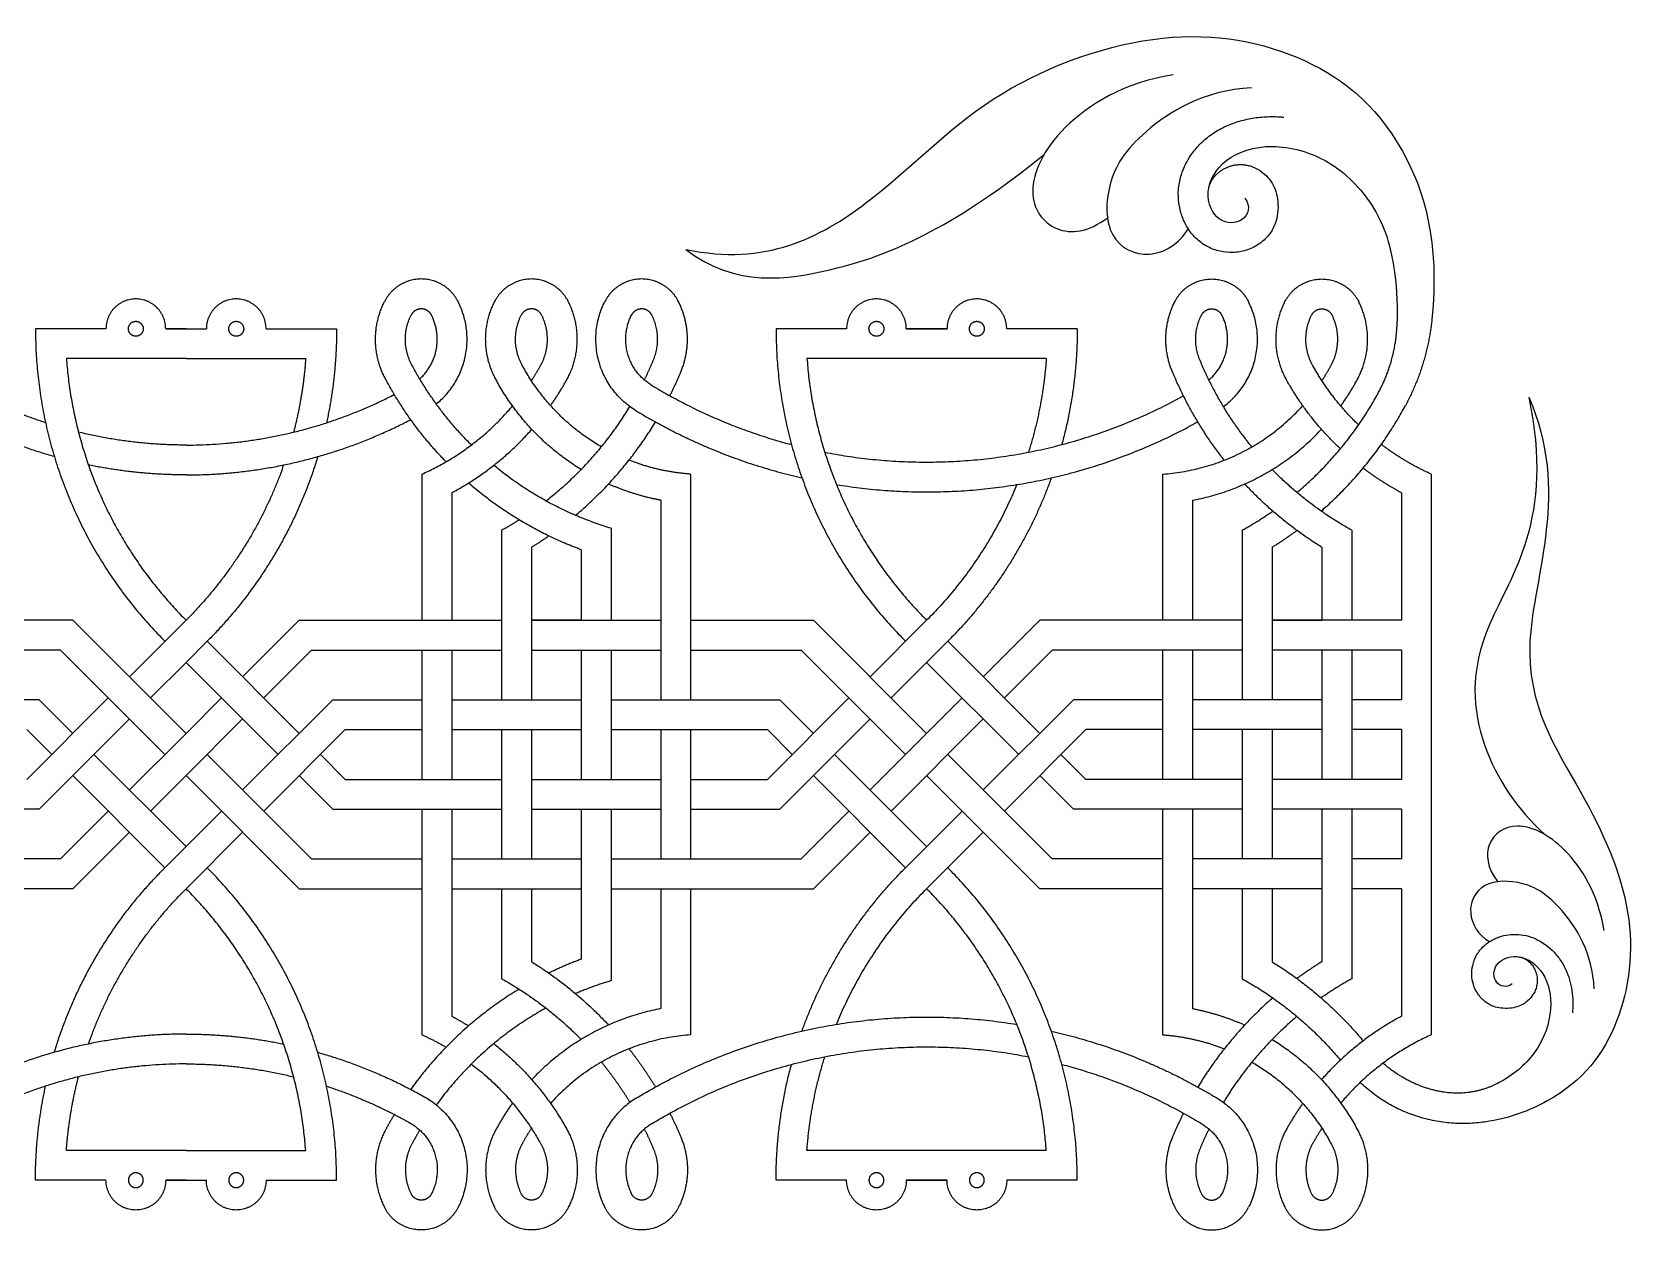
# Model space of a CAD drawing. Header units: millimetres. Extents: x -117 to 119, y -123 to 112.
# Drawn here: x 76.03 to 118.55, y -21.22 to 10.59 of the extents above; entities that cross this region are included whole.
import ezdxf

# ---------------------------------------------------------------- set-up
doc = ezdxf.new("R2010")
doc.units = ezdxf.units.MM
doc.header["$MEASUREMENT"] = 0
doc.layers.add('Layer 03', color=5, linetype='Continuous')

msp = doc.modelspace()

# ---------------------------------------------------------------- linework, layer by layer
at = {"layer": 'Layer 03'}
for p, q in [((80.116, 1.92), (76.94, 1.92)), ((80.116, 1.92), (83.292, 1.92)), ((102.95, 1.92), (96.597, 1.92)), ((86.379, -1.147), (86.379, -5.025)), ((93.51, -1.147), (93.51, -7.138)), ((106.037, -1.147), (106.037, -5.025)), ((113.168, -1.147), (113.168, -16.034)), ((87.172, -1.64), (87.172, -5.025)), ((112.376, -1.64), (112.376, -5.025)), ((92.718, -1.842), (92.718, -7.138)), ((106.83, -1.842), (106.83, -5.025)), ((88.492, -2.635), (88.492, -7.138)), ((91.397, -2.585), (91.397, -5.025)), ((108.15, -2.635), (108.15, -7.138)), ((111.055, -2.635), (111.055, -5.025)), ((89.285, -3.088), (89.285, -7.138)), ((90.605, -3.155), (90.605, -5.025)), ((108.942, -3.088), (108.942, -7.138)), ((110.263, -3.088), (110.263, -5.025)), ((77.111, -5.025), (73.853, -5.025)), ((77.111, -5.025), (80.116, -8.03)), ((83.121, -5.025), (81.619, -6.528)), ((83.121, -5.025), (88.492, -5.025)), ((89.285, -5.025), (92.718, -5.025)), ((93.51, -5.025), (96.769, -5.025)), ((96.769, -5.025), (99.774, -8.03)), ((102.779, -5.025), (101.276, -6.528)), ((108.15, -5.025), (102.779, -5.025)), ((112.376, -5.025), (108.942, -5.025)), ((76.783, -5.817), (73.853, -5.817)), ((76.783, -5.817), (79.556, -8.591)), ((80.676, -5.585), (80.116, -6.146)), ((83.449, -5.817), (82.179, -7.088)), ((83.449, -5.817), (88.492, -5.817)), ((86.379, -5.817), (86.379, -9.251)), ((87.172, -5.817), (87.172, -9.251)), ((89.285, -5.817), (92.718, -5.817)), ((90.605, -5.817), (90.605, -9.251)), ((91.397, -5.817), (91.397, -9.251)), ((93.51, -5.817), (96.44, -5.817)), ((96.44, -5.817), (99.214, -8.591)), ((100.334, -5.585), (98.831, -7.088)), ((103.107, -5.817), (101.837, -7.088)), ((108.15, -5.817), (103.107, -5.817)), ((106.037, -5.817), (106.037, -9.251)), ((106.83, -5.817), (106.83, -9.251)), ((112.376, -5.817), (108.942, -5.817)), ((110.263, -5.817), (110.263, -9.251)), ((111.055, -5.817), (111.055, -9.251)), ((112.376, -5.817), (112.376, -7.138)), ((80.116, -6.146), (79.174, -7.088)), ((80.116, -6.146), (82.561, -8.591)), ((99.774, -6.146), (102.219, -8.591)), ((76.218, -7.138), (71.74, -7.138)), ((81.058, -7.088), (80.116, -8.03)), ((84.014, -7.138), (86.379, -7.138)), ((87.172, -7.138), (90.605, -7.138)), ((91.397, -7.138), (95.876, -7.138)), ((100.716, -7.088), (98.271, -9.533)), ((106.037, -7.138), (103.671, -7.138)), ((110.263, -7.138), (106.83, -7.138)), ((112.376, -7.138), (111.055, -7.138)), ((78.613, -7.648), (76.218, -10.043)), ((81.619, -7.648), (80.116, -9.151)), ((98.271, -7.648), (95.876, -10.043)), ((101.276, -7.648), (98.831, -10.093)), ((75.89, -7.93), (76.551, -8.591)), ((80.116, -8.03), (78.613, -9.533)), ((84.342, -7.93), (82.179, -10.093)), ((84.342, -7.93), (86.379, -7.93)), ((87.172, -7.93), (90.605, -7.93)), ((88.492, -7.93), (88.492, -11.364)), ((89.285, -7.93), (89.285, -11.364)), ((91.397, -7.93), (95.548, -7.93)), ((92.718, -7.93), (92.718, -11.364)), ((93.51, -7.93), (93.51, -11.364)), ((95.548, -7.93), (96.208, -8.591)), ((104, -7.93), (101.837, -10.093)), ((106.037, -7.93), (104, -7.93)), ((110.263, -7.93), (106.83, -7.93)), ((108.15, -7.93), (108.15, -11.364)), ((108.942, -7.93), (108.942, -11.364)), ((112.376, -7.93), (111.055, -7.93)), ((112.376, -7.93), (112.376, -9.251)), ((80.676, -8.591), (83.449, -11.364)), ((100.334, -8.591), (103.107, -11.364)), ((77.111, -9.151), (79.556, -11.596)), ((80.116, -9.151), (79.174, -10.093)), ((80.116, -9.151), (83.121, -12.156)), ((83.121, -9.151), (84.014, -10.043)), ((84.342, -9.251), (88.492, -9.251)), ((89.285, -9.251), (92.718, -9.251)), ((93.51, -9.251), (95.548, -9.251)), ((96.769, -9.151), (99.214, -11.596)), ((99.774, -9.151), (102.779, -12.156)), ((102.779, -9.151), (103.671, -10.043)), ((108.15, -9.251), (104, -9.251)), ((112.376, -9.251), (108.942, -9.251)), ((76.218, -10.043), (73.853, -10.043)), ((78.053, -10.093), (76.783, -11.364)), ((84.014, -10.043), (88.492, -10.043)), ((86.379, -10.043), (86.379, -16.034)), ((87.172, -10.043), (87.172, -15.541)), ((89.285, -10.043), (92.718, -10.043)), ((90.605, -10.043), (90.605, -14.026)), ((91.397, -10.043), (91.397, -14.596)), ((93.51, -10.043), (95.876, -10.043)), ((97.711, -10.093), (96.44, -11.364)), ((108.15, -10.043), (103.671, -10.043)), ((106.037, -10.043), (106.037, -16.034)), ((106.83, -10.043), (106.83, -15.339)), ((112.376, -10.043), (108.942, -10.043)), ((110.263, -10.043), (110.263, -14.093)), ((111.055, -10.043), (111.055, -14.546)), ((112.376, -10.043), (112.376, -11.364)), ((78.613, -10.653), (77.111, -12.156)), ((81.619, -10.653), (80.116, -12.156)), ((98.271, -10.653), (96.769, -12.156)), ((101.276, -10.653), (99.774, -12.156)), ((76.783, -11.364), (71.74, -11.364)), ((83.449, -11.364), (86.379, -11.364)), ((87.172, -11.364), (90.605, -11.364)), ((91.397, -11.364), (96.44, -11.364)), ((106.037, -11.364), (103.107, -11.364)), ((110.263, -11.364), (106.83, -11.364)), ((112.376, -11.364), (111.055, -11.364)), ((77.111, -12.156), (71.74, -12.156)), ((83.121, -12.156), (86.379, -12.156)), ((87.172, -12.156), (90.605, -12.156)), ((88.492, -12.156), (88.492, -14.546)), ((89.285, -12.156), (89.285, -14.093)), ((91.397, -12.156), (96.769, -12.156)), ((92.718, -12.156), (92.718, -15.339)), ((93.51, -12.156), (93.51, -16.034)), ((106.037, -12.156), (102.779, -12.156)), ((110.263, -12.156), (106.83, -12.156)), ((108.15, -12.156), (108.15, -14.546)), ((108.942, -12.156), (108.942, -14.093)), ((112.376, -12.156), (111.055, -12.156)), ((112.376, -12.156), (112.376, -15.541)), ((80.116, -19.102), (76.94, -19.102)), ((80.116, -19.102), (83.292, -19.102)), ((102.95, -19.102), (96.597, -19.102))]:
    msp.add_line(p, q, dxfattribs=at)
for points in [[(77.991, 2.713), (76.119, 2.713)], [(80.116, 2.713), (79.576, 2.713)], [(79.576, 2.713), (80.656, 2.713)], [(80.116, 2.713), (80.656, 2.713)], [(82.241, 2.713), (84.113, 2.713)], [(97.649, 2.713), (95.776, 2.713)], [(100.314, 2.713), (99.234, 2.713)], [(99.234, 2.713), (100.314, 2.713)], [(103.771, 2.713), (101.899, 2.713)], [(80.116, -5.025), (78.613, -6.528)], [(90.605, -5.025), (89.285, -5.025)], [(89.285, -5.025), (90.605, -5.025)], [(99.774, -5.025), (98.271, -6.528)], [(108.942, -5.025), (110.263, -5.025)], [(80.676, -5.585), (83.121, -8.03)], [(100.334, -5.585), (102.779, -8.03)], [(78.053, -7.088), (75.89, -9.251)], [(76.218, -7.138), (77.111, -8.03)], [(84.014, -7.138), (81.619, -9.533)], [(97.711, -7.088), (95.548, -9.251)], [(95.876, -7.138), (96.769, -8.03)], [(103.671, -7.138), (101.276, -9.533)], [(77.671, -8.591), (80.116, -11.036)], [(83.681, -8.591), (84.342, -9.251)], [(97.329, -8.591), (99.774, -11.036)], [(103.339, -8.591), (104, -9.251)], [(81.058, -10.093), (80.116, -11.036)], [(100.716, -10.093), (99.214, -11.596)], [(80.116, -11.036), (79.556, -11.596)], [(77.991, -19.894), (76.119, -19.894)], [(80.116, -19.894), (79.576, -19.894)], [(79.576, -19.894), (80.656, -19.894)], [(80.116, -19.894), (80.656, -19.894)], [(82.241, -19.894), (84.113, -19.894)], [(97.649, -19.894), (95.776, -19.894)], [(99.234, -19.894), (100.314, -19.894)], [(100.314, -19.894), (99.234, -19.894)], [(103.771, -19.894), (101.899, -19.894)]]:
    msp.add_lwpolyline(points, dxfattribs=at)
for points, knots in [([(93.383, 4.822), (95.502, 4.364), (98.43, 5.932), (101.219, 9.027), (105.921, 10.793), (109.751, 10.19), (112.45, 8.136), (113.397, 5.021), (113.183, 2.955)], [0, 0, 0, 0, 9.255411, 18.510823, 27.766234, 37.021645, 46.277057, 53.623328, 53.623328, 53.623328, 53.623328]), ([(108.641, 6.898), (108.713, 6.845), (108.826, 6.744), (108.99, 6.542), (109.145, 6.051), (109.066, 5.593), (108.973, 5.376), (108.829, 5.156), (108.594, 4.939), (108.26, 4.782), (107.909, 4.723), (107.615, 4.75), (107.386, 4.818), (107.217, 4.895), (107.058, 4.996), (106.872, 5.156), (106.723, 5.345), (106.611, 5.552), (106.523, 5.766), (106.456, 6.053), (106.446, 6.411), (106.513, 6.767), (106.634, 7.072), (106.802, 7.355), (107.015, 7.615), (107.3, 7.862), (107.628, 8.06), (107.988, 8.208), (108.372, 8.305), (108.776, 8.351), (109.072, 8.347), (109.231, 8.334), (109.252, 8.332)], [-0.543138, -0.543138, -0.543138, -0.543138, 0, 0.40537, 1.231894, 2.216234, 2.602971, 2.978284, 3.70721, 4.39532, 5.053128, 5.714571, 6.055294, 6.405932, 6.766812, 7.121879, 7.798183, 8.126708, 8.453375, 9.111785, 9.790753, 10.477289, 11.158155, 11.64735, 12.343325, 13.058282, 13.782328, 14.514187, 15.260707, 16.027744, 16.817295, 16.937298, 16.937298, 16.937298, 16.937298]), ([(108.216, 6.184), (108.383, 5.969), (108.25, 5.511), (107.475, 5.484), (107.1, 6.329), (107.617, 7.279), (108.889, 7.695), (110.508, 7.266), (111.695, 6.029), (112.162, 4.797), (112.274, 3.461), (112.263, 2.909)], [0, 0, 0, 0, 2.792633, 5.585266, 8.377899, 11.170532, 13.963165, 16.755798, 19.548431, 22.341065, 23.827701, 23.827701, 23.827701, 23.827701]), ([(115.755, 0.896), (116.861, -1.577), (114.9, -6.127), (117.288, -9.619), (118.673, -12.806), (118.298, -15.817), (116.951, -17.587), (115.261, -18.249), (114.585, -18.349)], [0, 0, 0, 0, 9.255411, 18.510823, 27.766234, 37.021645, 46.277057, 50.573387, 50.573387, 50.573387, 50.573387]), ([(115.85, -14.992), (115.811, -15.045), (115.736, -15.13), (115.586, -15.251), (115.221, -15.366), (114.88, -15.308), (114.719, -15.239), (114.555, -15.132), (114.394, -14.957), (114.277, -14.709), (114.233, -14.448), (114.254, -14.229), (114.304, -14.059), (114.361, -13.933), (114.436, -13.815), (114.555, -13.677), (114.696, -13.566), (114.85, -13.483), (115.009, -13.418), (115.222, -13.367), (115.488, -13.36), (115.753, -13.41), (115.98, -13.5), (116.19, -13.625), (116.384, -13.783), (116.567, -13.995), (116.714, -14.239), (116.824, -14.507), (116.896, -14.792), (116.931, -15.092), (116.927, -15.312), (116.918, -15.431), (116.916, -15.447)], [-0.543138, -0.543138, -0.543138, -0.543138, 0, 0.40537, 1.231894, 2.216234, 2.602971, 2.978284, 3.70721, 4.39532, 5.053128, 5.714571, 6.055294, 6.405932, 6.766812, 7.121879, 7.798183, 8.126708, 8.453375, 9.111785, 9.790753, 10.477289, 11.158155, 11.64735, 12.343325, 13.058282, 13.782328, 14.514187, 15.260707, 16.027744, 16.817295, 16.937298, 16.937298, 16.937298, 16.937298]), ([(115.319, -14.676), (115.16, -14.8), (114.819, -14.701), (114.799, -14.125), (115.427, -13.847), (116.133, -14.23), (116.443, -15.176), (116.124, -16.38), (115.39, -17.084), (114.908, -17.342), (114.758, -17.404)], [0, 0, 0, 0, 2.792633, 5.585266, 8.377899, 11.170532, 13.963165, 16.755798, 19.548431, 20.650657, 20.650657, 20.650657, 20.650657])]:
    msp.add_open_spline(points, degree=3, knots=knots, dxfattribs=at)
for points in [[(106.313, 9.458), (105, 9.248), (103.127, 8.075), (102.323, 6.243), (103.129, 5.169), (104.072, 5.274), (104.574, 5.661)], [(108.398, 9.109), (107.119, 9.048), (105.283, 7.881), (104.52, 6.602), (104.518, 5.045), (105.68, 4.478), (106.489, 4.974), (106.715, 5.371)], [(93.383, 4.822), (94.704, 3.793), (97.537, 4.254), (99.743, 5.11), (101.749, 6.407), (102.892, 7.343)], [(115.755, 0.896), (116.449, -2.334), (114.086, -5.371), (114.354, -8.445), (115.452, -10.052), (116.181, -10.718)], [(117.753, -13.261), (117.597, -12.285), (116.725, -10.893), (115.363, -10.295), (114.565, -10.895), (114.643, -11.596), (114.931, -11.968)], [(117.494, -14.811), (117.449, -13.861), (116.581, -12.496), (115.631, -11.929), (114.473, -11.927), (114.051, -12.791), (114.42, -13.392), (114.715, -13.56)]]:
    msp.add_open_spline(points, degree=3, dxfattribs=at)
for points, weights in [([(107.393, 6.731), (107.937, 7.413), (108.641, 6.898)], [1, 0.721438011804, 1]), ([(107.26, 6.436), (107.289, 6.601), (107.393, 6.731)], [1, 0.969035563968, 1]), ([(85.404, 1.393), (84.865, 2.407), (85.382, 3.433)], [1, 0.887970506365, 1]), ([(86.759, 0.715), (88.141, 1.841), (87.338, 3.433)], [1, 0.779359011586, 1]), ([(88.328, 1.393), (87.789, 2.407), (88.307, 3.433)], [1, 0.887970506365, 1]), ([(90.219, 1.354), (90.793, 2.382), (90.263, 3.433)], [1, 0.883287469254, 1]), ([(92.06, 0.538), (90.308, 1.602), (91.231, 3.433)], [1, 0.734208197415, 1]), ([(93.256, 1.586), (93.645, 2.525), (93.187, 3.433)], [1, 0.909048603831, 1]), ([(106.291, 1.586), (105.903, 2.525), (106.361, 3.433)], [1, 0.909048603831, 1]), ([(107.651, 0.648), (109.161, 1.759), (108.317, 3.433)], [1, 0.763658141875, 1]), ([(109.328, 1.354), (108.755, 2.382), (109.285, 3.433)], [1, 0.883287469254, 1]), ([(111.219, 1.393), (111.758, 2.407), (111.241, 3.433)], [1, 0.887970506365, 1]), ([(86.104, 1.765), (85.757, 2.417), (86.09, 3.076)], [1, 0.887970314048, 1]), ([(86.32, 1.382), (87.118, 2.111), (86.631, 3.076)], [1, 0.796769411308, 1]), ([(89.028, 1.765), (88.682, 2.417), (89.014, 3.076)], [1, 0.887970314048, 1]), ([(89.527, 1.74), (89.896, 2.4), (89.555, 3.076)], [1, 0.883287469254, 1]), ([(92.472, 1.216), (91.345, 1.899), (91.939, 3.076)], [1, 0.734208197421, 1]), ([(92.524, 1.889), (92.774, 2.493), (92.48, 3.076)], [1, 0.909048603831, 1]), ([(107.024, 1.889), (106.774, 2.493), (107.068, 3.076)], [1, 0.909048603831, 1]), ([(107.266, 1.353), (108.111, 2.08), (107.609, 3.076)], [1, 0.787521667461, 1]), ([(110.02, 1.74), (109.652, 2.4), (109.992, 3.076)], [1, 0.883287469254, 1]), ([(110.52, 1.765), (110.866, 2.417), (110.534, 3.076)], [1, 0.887970314048, 1]), ([(76.119, 2.713), (76.119, -2.148), (79.556, -5.585)], [1, 0.923879532511, 1]), ([(84.113, 2.713), (84.113, 1.45), (83.845, 0.217)], [1, 0.994263562126, 1]), ([(95.776, 2.713), (95.776, -2.148), (99.214, -5.585)], [1, 0.923879532511, 1]), ([(103.771, 2.713), (103.771, 1.148), (103.361, -0.362)], [1, 0.991228854931, 1]), ([(111.756, 0.999), (112.243, 1.891), (112.263, 2.908)], [1, 0.971336544341, 1]), ([(113.183, 2.955), (113.057, 1.744), (112.48, 0.671)], [1, 0.981009849712, 1]), ([(76.94, 1.92), (77.235, -2.144), (80.116, -5.025)], [1, 0.93713640246, 1]), ([(83.292, 1.92), (83.22, 0.93), (82.971, -0.032)], [1, 0.995906859991, 1]), ([(87.689, -0.372), (86.735, 0.577), (86.104, 1.765)], [1, 0.988804932062, 1]), ([(91.141, -0.422), (89.771, 0.368), (89.028, 1.765)], [1, 0.961206943573, 1]), ([(89.283, 1.335), (89.412, 1.533), (89.527, 1.74)], [1, 0.999392380826, 1]), ([(92.28, 1.349), (92.411, 1.615), (92.524, 1.889)], [1, 0.999480511243, 1]), ([(96.597, 1.92), (96.892, -2.144), (99.774, -5.025)], [1, 0.93713640246, 1]), ([(102.95, 1.92), (102.858, 0.65), (102.477, -0.565)], [1, 0.993296342604, 1]), ([(108.407, -0.422), (107.544, 0.631), (107.024, 1.889)], [1, 0.989229306333, 1]), ([(111.237, 0.159), (110.511, 0.859), (110.02, 1.74)], [1, 0.989154650411, 1]), ([(110.263, 1.331), (110.401, 1.542), (110.52, 1.765)], [1, 0.998955305089, 1]), ([(87.017, -0.819), (86.053, 0.172), (85.404, 1.393)], [1, 0.990007237091, 1]), ([(90.605, -1.026), (89.137, -0.127), (88.328, 1.393)], [1, 0.964678737076, 1]), ([(89.791, 0.673), (90.023, 1.002), (90.219, 1.354)], [1, 0.998592102789, 1]), ([(92.958, 0.933), (93.119, 1.254), (93.256, 1.586)], [1, 0.99935574038, 1]), ([(107.674, -0.776), (106.82, 0.309), (106.291, 1.586)], [1, 0.990580465428, 1]), ([(110.755, -0.476), (109.9, 0.329), (109.328, 1.354)], [1, 0.988235462794, 1]), ([(110.765, 0.663), (111.017, 1.013), (111.219, 1.393)], [1, 0.997673510243, 1]), ([(76.387, 0.217), (75.229, 0.594), (74.17, 1.194)], [1, 0.994932401514, 1]), ([(80.116, -0.375), (83.043, -0.375), (85.644, 0.968)], [1, 0.971733908631, 1]), ([(92.472, 1.216), (94.215, 0.158), (96.186, -0.362)], [1, 0.989670225304, 1]), ([(97.071, -0.565), (102.103, -1.549), (106.589, 0.933)], [1, 0.939598946447, 1]), ([(109.603, -1.634), (110.927, -0.52), (111.756, 0.999)], [1, 0.982773187093, 1]), ([(76.62, -0.682), (75.128, -0.26), (73.779, 0.505)], [1, 0.992785496083, 1]), ([(86.379, -1.147), (87.787, -0.515), (88.783, 0.663)], [1, 0.975157693019, 1]), ([(89.669, -1.857), (91.015, -0.811), (91.897, 0.648)], [1, 0.983271529, 1]), ([(92.06, 0.538), (94.118, -0.71), (96.464, -1.246)], [1, 0.987150971186, 1]), ([(106.037, -1.147), (108.266, -0.991), (109.757, 0.673)], [1, 0.926794246676, 1]), ([(110.245, -2.128), (111.617, -0.932), (112.48, 0.671)], [1, 0.983813665481, 1]), ([(80.116, -1.167), (83.279, -1.167), (86.08, 0.302)], [1, 0.970975221881, 1]), ([(87.172, -1.64), (88.385, -0.991), (89.294, 0.043)], [1, 0.983931052306, 1]), ([(90.454, -2.241), (91.72, -1.176), (92.576, 0.24)], [1, 0.986574066629, 1]), ([(97.381, -1.425), (102.465, -2.254), (106.972, 0.24)], [1, 0.944902591081, 1]), ([(106.83, -1.842), (108.856, -1.456), (110.263, 0.052)], [1, 0.95042443341, 1]), ([(80.116, -0.375), (78.668, -0.375), (77.261, -0.032)], [1, 0.992851899388, 1]), ([(113.168, -1.147), (112.46, -0.829), (111.842, -0.359)], [1, 0.993529125477, 1]), ([(83.612, -0.682), (82.759, -3.502), (80.676, -5.585)], [1, 0.969904726423, 1]), ([(93.51, -1.147), (92.663, -1.087), (91.873, -0.776)], [1, 0.988340369467, 1]), ([(80.116, -1.167), (78.807, -1.167), (77.526, -0.903)], [1, 0.994846451147, 1]), ([(82.706, -0.903), (81.881, -3.26), (80.116, -5.025)], [1, 0.974945434383, 1]), ([(91.397, -2.585), (89.672, -2.064), (88.285, -0.913)], [1, 0.980171233777, 1]), ([(103.083, -1.246), (102.195, -3.724), (100.334, -5.585)], [1, 0.975754113451, 1]), ([(111.055, -2.635), (109.881, -1.982), (108.942, -1.021)], [1, 0.98950861397, 1]), ([(112.376, -1.64), (111.842, -1.355), (111.359, -0.988)], [1, 0.996823886938, 1]), ([(90.605, -3.155), (88.949, -2.541), (87.615, -1.384)], [1, 0.98385243331, 1]), ([(92.718, -1.842), (92, -1.705), (91.331, -1.408)], [1, 0.99334019443, 1]), ([(102.166, -1.425), (101.333, -3.466), (99.774, -5.025)], [1, 0.980303436155, 1]), ([(110.263, -3.088), (109.127, -2.385), (108.216, -1.408)], [1, 0.991182145179, 1]), ([(88.492, -2.635), (88.728, -2.504), (88.955, -2.36)], [1, 0.99957111061, 1]), ([(108.15, -2.635), (108.569, -2.402), (108.961, -2.128)], [1, 0.998648634601, 1]), ([(89.285, -3.088), (89.518, -2.944), (89.743, -2.787)], [1, 0.99962372253, 1]), ([(108.942, -3.088), (109.281, -2.878), (109.603, -2.642)], [1, 0.999204669676, 1]), ([(76.62, -16.499), (77.473, -13.679), (79.556, -11.596)], [1, 0.969904726423, 1]), ([(84.113, -19.894), (84.113, -15.033), (80.676, -11.596)], [1, 0.923879532511, 1]), ([(96.464, -15.935), (97.352, -13.457), (99.214, -11.596)], [1, 0.975754113451, 1]), ([(103.771, -19.894), (103.771, -15.033), (100.334, -11.596)], [1, 0.923879532497, 1]), ([(77.526, -16.278), (78.351, -13.922), (80.116, -12.156)], [1, 0.974945434383, 1]), ([(83.292, -19.102), (82.997, -15.037), (80.116, -12.156)], [1, 0.93713640246, 1]), ([(97.381, -15.756), (98.215, -13.715), (99.774, -12.156)], [1, 0.980303436155, 1]), ([(102.95, -19.102), (102.655, -15.037), (99.774, -12.156)], [1, 0.937136402449, 1]), ([(90.605, -14.026), (90.165, -14.189), (89.743, -14.394)], [1, 0.998833326854, 1]), ([(115.507, -13.966), (115.629, -13.987), (115.726, -14.064)], [1, 0.969035563968, 1]), ([(89.285, -14.093), (90.42, -14.796), (91.331, -15.774)], [1, 0.991182145179, 1]), ([(108.942, -14.093), (110.321, -14.947), (111.359, -16.193)], [1, 0.987083408102, 1]), ([(110.263, -14.093), (109.924, -14.303), (109.603, -14.539)], [1, 0.999204669676, 1]), ([(115.726, -14.064), (116.233, -14.469), (115.85, -14.992)], [1, 0.721438011804, 1]), ([(88.955, -14.822), (87.244, -15.856), (86.08, -17.483)], [1, 0.979429903648, 1]), ([(88.492, -14.546), (89.667, -15.199), (90.605, -16.16)], [1, 0.98950861397, 1]), ([(91.397, -14.596), (90.916, -14.741), (90.454, -14.94)], [1, 0.998412984952, 1]), ([(108.15, -14.546), (109.654, -15.382), (110.755, -16.706)], [1, 0.982954963553, 1]), ([(111.055, -14.546), (110.637, -14.779), (110.245, -15.054)], [1, 0.998648634601, 1]), ([(108.961, -15.054), (107.781, -16.081), (106.972, -17.421)], [1, 0.987964317528, 1]), ([(89.669, -15.324), (87.927, -16.285), (86.759, -17.896)], [1, 0.975994716556, 1]), ([(87.172, -15.541), (87.398, -15.662), (87.615, -15.797)], [1, 0.99943029023, 1]), ([(92.718, -15.339), (90.699, -15.723), (89.294, -17.224)], [1, 0.950753024541, 1]), ([(92.06, -17.719), (96.751, -14.873), (102.166, -15.756)], [1, 0.938157133461, 1]), ([(106.83, -15.339), (107.548, -15.476), (108.216, -15.774)], [1, 0.99334019443, 1]), ([(109.603, -15.547), (108.438, -16.527), (107.651, -17.829)], [1, 0.986597606175, 1]), ([(112.376, -15.541), (111.162, -16.19), (110.254, -17.224)], [1, 0.983931052306, 1]), ([(80.116, -16.014), (76.953, -16.014), (74.152, -17.483)], [1, 0.970975221881, 1]), ([(80.116, -16.014), (81.425, -16.014), (82.706, -16.278)], [1, 0.994846451147, 1]), ([(86.379, -16.034), (86.707, -16.181), (87.017, -16.362)], [1, 0.998605310422, 1]), ([(93.51, -16.034), (91.282, -16.191), (89.791, -17.854)], [1, 0.926794246676, 1]), ([(103.083, -15.935), (105.43, -16.471), (107.487, -17.719)], [1, 0.987150971187, 1]), ([(106.037, -16.034), (106.884, -16.094), (107.674, -16.405)], [1, 0.988340369467, 1]), ([(108.942, -16.155), (110.411, -17.054), (111.219, -18.574)], [1, 0.964678737076, 1]), ([(113.168, -16.034), (111.761, -16.666), (110.765, -17.845)], [1, 0.975157693019, 1]), ([(83.612, -16.499), (85.104, -16.921), (86.453, -17.686)], [1, 0.992785502597, 1]), ([(88.285, -16.268), (89.479, -17.208), (90.219, -18.535)], [1, 0.980507347456, 1]), ([(91.873, -16.405), (92.256, -16.891), (92.576, -17.421)], [1, 0.998090089154, 1]), ([(92.472, -18.397), (97.129, -15.57), (102.477, -16.616)], [1, 0.932571448773, 1]), ([(80.116, -16.806), (77.189, -16.806), (74.588, -18.149)], [1, 0.971733908631, 1]), ([(80.116, -16.806), (81.564, -16.806), (82.971, -17.15)], [1, 0.992851899388, 1]), ([(87.689, -16.809), (88.831, -17.671), (89.527, -18.921)], [1, 0.978529034261, 1]), ([(91.141, -16.759), (91.557, -17.267), (91.897, -17.829)], [1, 0.99746169217, 1]), ([(95.776, -19.894), (95.776, -18.329), (96.186, -16.819)], [1, 0.991228854936, 1]), ([(96.597, -19.102), (96.69, -17.831), (97.071, -16.616)], [1, 0.993296342608, 1]), ([(103.361, -16.819), (105.333, -17.339), (107.076, -18.397)], [1, 0.989670225304, 1]), ([(108.407, -16.759), (109.777, -17.549), (110.52, -18.946)], [1, 0.961206943573, 1]), ([(113.395, -17.539), (112.539, -17.37), (111.89, -16.786)], [1, 0.964044703703, 1]), ([(76.119, -19.894), (76.119, -18.631), (76.387, -17.398)], [1, 0.994263562126, 1]), ([(76.94, -19.102), (77.012, -18.111), (77.261, -17.15)], [1, 0.995906859991, 1]), ([(83.845, -17.398), (85.003, -17.775), (86.062, -18.376)], [1, 0.994932401514, 1]), ([(114.585, -18.349), (112.677, -18.63), (111.279, -17.3)], [1, 0.898975075931, 1]), ([(114.758, -17.404), (114.097, -17.677), (113.395, -17.539)], [1, 0.957257130738, 1]), ([(86.453, -17.686), (88.289, -18.729), (87.338, -20.614)], [1, 0.72417287902, 1]), ([(88.783, -17.845), (88.531, -18.194), (88.328, -18.574)], [1, 0.997673510243, 1]), ([(92.06, -17.719), (90.308, -18.783), (91.231, -20.614)], [1, 0.734208197415, 1]), ([(107.487, -17.719), (109.24, -18.783), (108.317, -20.614)], [1, 0.734208445106, 1]), ([(109.757, -17.854), (109.524, -18.183), (109.328, -18.535)], [1, 0.998592102789, 1]), ([(85.644, -18.149), (85.519, -18.359), (85.404, -18.574)], [1, 0.999684079619, 1]), ([(92.958, -18.115), (93.119, -18.436), (93.256, -18.767)], [1, 0.99935574038, 1]), ([(106.589, -18.115), (106.429, -18.436), (106.291, -18.767)], [1, 0.99935574038, 1]), ([(85.404, -18.574), (84.865, -19.588), (85.382, -20.614)], [1, 0.887970506365, 1]), ([(86.062, -18.376), (87.242, -19.045), (86.631, -20.257)], [1, 0.72417296524, 1]), ([(86.32, -18.563), (86.207, -18.752), (86.104, -18.946)], [1, 0.999695675415, 1]), ([(88.328, -18.574), (87.789, -19.588), (88.307, -20.614)], [1, 0.887970506365, 1]), ([(89.283, -18.516), (89.146, -18.725), (89.028, -18.946)], [1, 0.998970883783, 1]), ([(90.219, -18.535), (90.793, -19.563), (90.263, -20.614)], [1, 0.883287469254, 1]), ([(92.472, -18.397), (91.345, -19.08), (91.939, -20.257)], [1, 0.734208197421, 1]), ([(92.28, -18.53), (92.411, -18.796), (92.524, -19.07)], [1, 0.999480511243, 1]), ([(107.268, -18.53), (107.137, -18.796), (107.024, -19.07)], [1, 0.999480511243, 1]), ([(107.076, -18.397), (108.203, -19.08), (107.609, -20.257)], [1, 0.734209200916, 1]), ([(109.328, -18.535), (108.755, -19.563), (109.285, -20.614)], [1, 0.883287469254, 1]), ([(110.265, -18.516), (110.136, -18.714), (110.02, -18.921)], [1, 0.999392380826, 1]), ([(111.219, -18.574), (111.758, -19.588), (111.241, -20.614)], [1, 0.887970506365, 1]), ([(86.104, -18.946), (85.757, -19.598), (86.09, -20.257)], [1, 0.887970314048, 1]), ([(89.028, -18.946), (88.682, -19.598), (89.014, -20.257)], [1, 0.887970314048, 1]), ([(89.527, -18.921), (89.896, -19.582), (89.555, -20.257)], [1, 0.883287469254, 1]), ([(92.524, -19.07), (92.774, -19.674), (92.48, -20.257)], [1, 0.909048603831, 1]), ([(93.256, -18.767), (93.645, -19.706), (93.187, -20.614)], [1, 0.909048603831, 1]), ([(106.291, -18.767), (105.903, -19.706), (106.361, -20.614)], [1, 0.909048603831, 1]), ([(107.024, -19.07), (106.774, -19.674), (107.068, -20.257)], [1, 0.909048603831, 1]), ([(110.02, -18.921), (109.652, -19.582), (109.992, -20.257)], [1, 0.883287469254, 1]), ([(110.52, -18.946), (110.866, -19.598), (110.534, -20.257)], [1, 0.887970314048, 1])]:
    msp.add_rational_spline(points, weights, degree=2, dxfattribs=at)
for points, weights, knots in [([(87.338, 3.433), (87.034, 4.035), (86.36, 4.035), (85.686, 4.035), (85.382, 3.433)], [1, 0.851591137448, 1, 0.851591137448, 1], [1.791758, 1.791758, 1.791758, 2.424794, 2.424794, 3.05783, 3.05783, 3.05783]), ([(90.263, 3.433), (89.959, 4.035), (89.285, 4.035), (88.61, 4.035), (88.307, 3.433)], [1, 0.851591137448, 1, 0.851591137448, 1], [1.791758, 1.791758, 1.791758, 2.424794, 2.424794, 3.05783, 3.05783, 3.05783]), ([(93.187, 3.433), (92.883, 4.035), (92.209, 4.035), (91.535, 4.035), (91.231, 3.433)], [1, 0.851591137448, 1, 0.851591137448, 1], [1.791758, 1.791758, 1.791758, 2.424794, 2.424794, 3.05783, 3.05783, 3.05783]), ([(106.361, 3.433), (106.664, 4.035), (107.339, 4.035), (108.013, 4.035), (108.317, 3.433)], [1, 0.851591137448, 1, 0.851591137448, 1], [1.791758, 1.791758, 1.791758, 2.424794, 2.424794, 3.05783, 3.05783, 3.05783]), ([(109.285, 3.433), (109.589, 4.035), (110.263, 4.035), (110.937, 4.035), (111.241, 3.433)], [1, 0.851591137448, 1, 0.851591137448, 1], [1.791758, 1.791758, 1.791758, 2.424794, 2.424794, 3.05783, 3.05783, 3.05783]), ([(79.576, 2.713), (79.576, 3.505), (78.784, 3.505), (77.991, 3.505), (77.991, 2.713)], [1, 0.707106781187, 1, 0.707106781187, 1], [11.793246, 11.793246, 11.793246, 14.149515, 14.149515, 16.505783, 16.505783, 16.505783]), ([(82.241, 2.713), (82.241, 3.505), (81.448, 3.505), (80.656, 3.505), (80.656, 2.713)], [1, 0.707106781187, 1, 0.707106781187, 1], [11.793246, 11.793246, 11.793246, 14.149515, 14.149515, 16.505783, 16.505783, 16.505783]), ([(99.234, 2.713), (99.234, 3.505), (98.441, 3.505), (97.649, 3.505), (97.649, 2.713)], [1, 0.707106781187, 1, 0.707106781187, 1], [11.793246, 11.793246, 11.793246, 14.149515, 14.149515, 16.505783, 16.505783, 16.505783]), ([(101.899, 2.713), (101.899, 3.505), (101.106, 3.505), (100.314, 3.505), (100.314, 2.713)], [1, 0.707106781187, 1, 0.707106781187, 1], [11.793246, 11.793246, 11.793246, 14.149515, 14.149515, 16.505783, 16.505783, 16.505783]), ([(86.631, 3.076), (86.547, 3.242), (86.36, 3.242), (86.174, 3.242), (86.09, 3.076)], [1, 0.851591126083, 1, 0.851591126083, 1], [1.791758, 1.791758, 1.791758, 2.424794, 2.424794, 3.05783, 3.05783, 3.05783]), ([(89.555, 3.076), (89.471, 3.242), (89.285, 3.242), (89.098, 3.242), (89.014, 3.076)], [1, 0.851591126083, 1, 0.851591126083, 1], [1.791758, 1.791758, 1.791758, 2.424794, 2.424794, 3.05783, 3.05783, 3.05783]), ([(92.48, 3.076), (92.396, 3.242), (92.209, 3.242), (92.023, 3.242), (91.939, 3.076)], [1, 0.851591126083, 1, 0.851591126083, 1], [1.791758, 1.791758, 1.791758, 2.424794, 2.424794, 3.05783, 3.05783, 3.05783]), ([(107.068, 3.076), (107.152, 3.242), (107.339, 3.242), (107.525, 3.242), (107.609, 3.076)], [1, 0.851591126083, 1, 0.851591126083, 1], [1.791758, 1.791758, 1.791758, 2.424794, 2.424794, 3.05783, 3.05783, 3.05783]), ([(109.992, 3.076), (110.076, 3.242), (110.263, 3.242), (110.45, 3.242), (110.534, 3.076)], [1, 0.851591126083, 1, 0.851591126083, 1], [1.791758, 1.791758, 1.791758, 2.424794, 2.424794, 3.05783, 3.05783, 3.05783]), ([(78.784, 2.515), (78.982, 2.515), (78.982, 2.713), (78.982, 2.911), (78.784, 2.911), (78.585, 2.911), (78.585, 2.713), (78.585, 2.515), (78.784, 2.515)], [1, 0.707106781187, 1, 0.707106781187, 1, 0.707106781187, 1, 0.707106781187, 1], [0, 0, 0, 0.589049, 0.589049, 1.178097, 1.178097, 1.767146, 1.767146, 2.356194, 2.356194, 2.356194]), ([(81.448, 2.515), (81.647, 2.515), (81.647, 2.713), (81.647, 2.911), (81.448, 2.911), (81.25, 2.911), (81.25, 2.713), (81.25, 2.515), (81.448, 2.515)], [1, 0.707106781187, 1, 0.707106781187, 1, 0.707106781187, 1, 0.707106781187, 1], [0, 0, 0, 0.589049, 0.589049, 1.178097, 1.178097, 1.767146, 1.767146, 2.356194, 2.356194, 2.356194]), ([(98.441, 2.515), (98.639, 2.515), (98.639, 2.713), (98.639, 2.911), (98.441, 2.911), (98.243, 2.911), (98.243, 2.713), (98.243, 2.515), (98.441, 2.515)], [1, 0.707106781187, 1, 0.707106781187, 1, 0.707106781187, 1, 0.707106781187, 1], [0, 0, 0, 0.589049, 0.589049, 1.178097, 1.178097, 1.767146, 1.767146, 2.356194, 2.356194, 2.356194]), ([(101.106, 2.515), (101.304, 2.515), (101.304, 2.713), (101.304, 2.911), (101.106, 2.911), (100.908, 2.911), (100.908, 2.713), (100.908, 2.515), (101.106, 2.515)], [1, 0.707106781187, 1, 0.707106781187, 1, 0.707106781187, 1, 0.707106781187, 1], [0, 0, 0, 0.589049, 0.589049, 1.178097, 1.178097, 1.767146, 1.767146, 2.356194, 2.356194, 2.356194]), ([(79.576, -19.894), (79.576, -20.686), (78.784, -20.686), (77.991, -20.686), (77.991, -19.894)], [1, 0.707106781187, 1, 0.707106781187, 1], [11.793246, 11.793246, 11.793246, 14.149515, 14.149515, 16.505783, 16.505783, 16.505783]), ([(78.784, -19.696), (78.982, -19.696), (78.982, -19.894), (78.982, -20.092), (78.784, -20.092), (78.585, -20.092), (78.585, -19.894), (78.585, -19.696), (78.784, -19.696)], [1, 0.707106781187, 1, 0.707106781187, 1, 0.707106781187, 1, 0.707106781187, 1], [0, 0, 0, 0.589049, 0.589049, 1.178097, 1.178097, 1.767146, 1.767146, 2.356194, 2.356194, 2.356194]), ([(82.241, -19.894), (82.241, -20.686), (81.448, -20.686), (80.656, -20.686), (80.656, -19.894)], [1, 0.707106781187, 1, 0.707106781187, 1], [11.793246, 11.793246, 11.793246, 14.149515, 14.149515, 16.505783, 16.505783, 16.505783]), ([(81.448, -19.696), (81.647, -19.696), (81.647, -19.894), (81.647, -20.092), (81.448, -20.092), (81.25, -20.092), (81.25, -19.894), (81.25, -19.696), (81.448, -19.696)], [1, 0.707106781187, 1, 0.707106781187, 1, 0.707106781187, 1, 0.707106781187, 1], [0, 0, 0, 0.589049, 0.589049, 1.178097, 1.178097, 1.767146, 1.767146, 2.356194, 2.356194, 2.356194]), ([(99.234, -19.894), (99.234, -20.686), (98.441, -20.686), (97.649, -20.686), (97.649, -19.894)], [1, 0.707106781187, 1, 0.707106781187, 1], [11.793246, 11.793246, 11.793246, 14.149515, 14.149515, 16.505783, 16.505783, 16.505783]), ([(98.441, -19.696), (98.639, -19.696), (98.639, -19.894), (98.639, -20.092), (98.441, -20.092), (98.243, -20.092), (98.243, -19.894), (98.243, -19.696), (98.441, -19.696)], [1, 0.707106781187, 1, 0.707106781187, 1, 0.707106781187, 1, 0.707106781187, 1], [0, 0, 0, 0.589049, 0.589049, 1.178097, 1.178097, 1.767146, 1.767146, 2.356194, 2.356194, 2.356194]), ([(101.899, -19.894), (101.899, -20.686), (101.106, -20.686), (100.314, -20.686), (100.314, -19.894)], [1, 0.707106781187, 1, 0.707106781187, 1], [11.793246, 11.793246, 11.793246, 14.149515, 14.149515, 16.505783, 16.505783, 16.505783]), ([(101.106, -19.696), (101.304, -19.696), (101.304, -19.894), (101.304, -20.092), (101.106, -20.092), (100.908, -20.092), (100.908, -19.894), (100.908, -19.696), (101.106, -19.696)], [1, 0.707106781187, 1, 0.707106781187, 1, 0.707106781187, 1, 0.707106781187, 1], [0, 0, 0, 0.589049, 0.589049, 1.178097, 1.178097, 1.767146, 1.767146, 2.356194, 2.356194, 2.356194]), ([(86.631, -20.257), (86.547, -20.423), (86.36, -20.423), (86.174, -20.423), (86.09, -20.257)], [1, 0.851591126083, 1, 0.851591126083, 1], [1.791758, 1.791758, 1.791758, 2.424794, 2.424794, 3.05783, 3.05783, 3.05783]), ([(89.555, -20.257), (89.471, -20.423), (89.285, -20.423), (89.098, -20.423), (89.014, -20.257)], [1, 0.851591126083, 1, 0.851591126083, 1], [1.791758, 1.791758, 1.791758, 2.424794, 2.424794, 3.05783, 3.05783, 3.05783]), ([(92.48, -20.257), (92.396, -20.423), (92.209, -20.423), (92.023, -20.423), (91.939, -20.257)], [1, 0.851591126083, 1, 0.851591126083, 1], [1.791758, 1.791758, 1.791758, 2.424794, 2.424794, 3.05783, 3.05783, 3.05783]), ([(107.068, -20.257), (107.152, -20.423), (107.339, -20.423), (107.525, -20.423), (107.609, -20.257)], [1, 0.851591126083, 1, 0.851591126083, 1], [1.791758, 1.791758, 1.791758, 2.424794, 2.424794, 3.05783, 3.05783, 3.05783]), ([(109.992, -20.257), (110.076, -20.423), (110.263, -20.423), (110.45, -20.423), (110.534, -20.257)], [1, 0.851591126083, 1, 0.851591126083, 1], [1.791758, 1.791758, 1.791758, 2.424794, 2.424794, 3.05783, 3.05783, 3.05783]), ([(87.338, -20.614), (87.034, -21.216), (86.36, -21.216), (85.686, -21.216), (85.382, -20.614)], [1, 0.851591137448, 1, 0.851591137448, 1], [1.791758, 1.791758, 1.791758, 2.424794, 2.424794, 3.05783, 3.05783, 3.05783]), ([(90.263, -20.614), (89.959, -21.216), (89.285, -21.216), (88.61, -21.216), (88.307, -20.614)], [1, 0.851591137448, 1, 0.851591137448, 1], [1.791758, 1.791758, 1.791758, 2.424794, 2.424794, 3.05783, 3.05783, 3.05783]), ([(93.187, -20.614), (92.883, -21.216), (92.209, -21.216), (91.535, -21.216), (91.231, -20.614)], [1, 0.851591137448, 1, 0.851591137448, 1], [1.791758, 1.791758, 1.791758, 2.424794, 2.424794, 3.05783, 3.05783, 3.05783]), ([(106.361, -20.614), (106.664, -21.216), (107.339, -21.216), (108.013, -21.216), (108.317, -20.614)], [1, 0.851591137448, 1, 0.851591137448, 1], [1.791758, 1.791758, 1.791758, 2.424794, 2.424794, 3.05783, 3.05783, 3.05783]), ([(109.285, -20.614), (109.589, -21.216), (110.263, -21.216), (110.937, -21.216), (111.241, -20.614)], [1, 0.851591137448, 1, 0.851591137448, 1], [1.791758, 1.791758, 1.791758, 2.424794, 2.424794, 3.05783, 3.05783, 3.05783])]:
    msp.add_rational_spline(points, weights, degree=2, knots=knots, dxfattribs=at)

doc.saveas('drawing.dxf')
